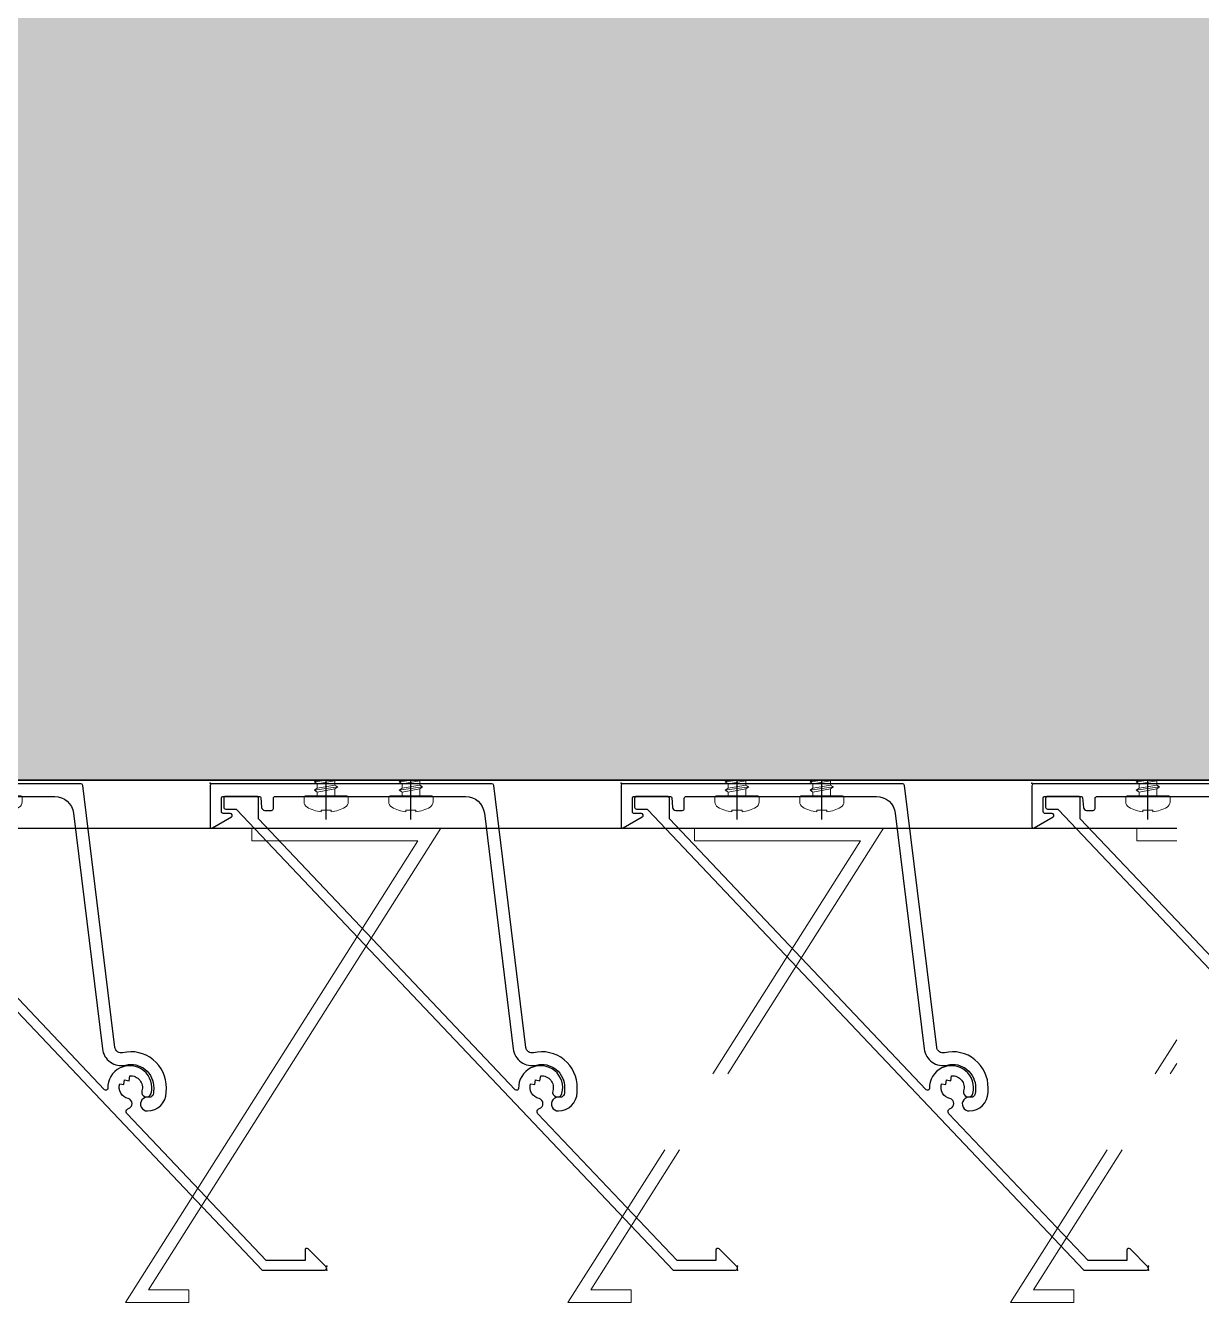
# Model space of a CAD drawing. Header units: millimetres. Extents: x 2519235 to 7246330, y 25937 to 201821.
# Drawn here: x 2726549.2 to 2726735.2, y 105313 to 105515 of the extents above; entities that cross this region are included whole.
import ezdxf

# ---------------------------------------------------------------- set-up
doc = ezdxf.new("R2010")
doc.units = ezdxf.units.MM
doc.set_wipeout_variables(frame=1)
doc.linetypes.add('CENTER', pattern=[50.800000000000004, 31.75, -6.35, 6.35, -6.35])
doc.linetypes.add('Xref-PLAN-106.940$0$HIDDEN2', pattern=[4.762499999999999, 3.175, -1.5875])
for name, color, linetype in [('000 - 0_HIDE_OBJ_FRAMING_DEF_SUB_1', 7, 'Continuous'), ('010 - ASPG_ACCESSORIES_MAIN_COLOR_1', 7, 'Continuous'), ('010 - ASPG_EXTR_DEF_SUB', 7, 'Continuous'), ('010 - ASPG_EXTR_MAIN_COLOR_2', 7, 'Continuous'), ('010 - ASPG_FLASHING_HATCH_', 7, 'Continuous'), ('010 - ASPG_FLASHING_MAIN_COLOR_4', 7, 'Continuous'), ('010 - ASPG_FLASHING_WIPEOUT_', 7, 'Continuous'), ('010 - ASPG_FRAMING_MAIN_COLOR_2', 7, 'Continuous'), ('010 - ASPG_FRAMING_SUB_COLOR_2', 7, 'Continuous'), ('010 - ASPG_FRAMING_WIPEOUT_', 7, 'Continuous'), ('A-GENM', 7, 'Continuous'), ('A-GLAZ-CURT', 7, 'Continuous'), ('Center Line', 7, 'CENTER'), ('Xref-PLAN-106.940$0$_Col-BOTTOM', 7, 'Xref-PLAN-106.940$0$HIDDEN2'), ('Xref-PLAN-106.940$0$_PP-Dim', 7, 'Continuous')]:
    doc.layers.add(name, color=color, linetype=linetype)
doc.layers.add('SCREW', color=7, linetype='Continuous', lineweight=5)

# ---------------------------------------------------------------- blocks, each defined once
blk = doc.blocks.new('DPA_CP_Entrance Louver Grill Vertical - Louver Grill Vertical Z-27954336-ENTRANCE 1 - LOWER ROOF LEVEL PLAN')
at = {"layer": '000 - 0_HIDE_OBJ_FRAMING_DEF_SUB_1', "color": 7}
for p, q in [((249.9999999998392, 124.9999999999997), (-36.31726265914241, 124.9999999999998)), ((249.9999999998392, 124.9999999999999), (-36.31726265914241, 124.9999999999999)), ((249.9999999998392, 124.9999999999999), (-36.31726265914241, 124.9999999999999)), ((249.9999999998392, 124.9999999999999), (-36.31726265914241, 124.9999999999999)), ((-39.15851433222905, 50.00000000000306), (249.9999999998392, 50.00000000000303)), ((249.9999999998392, 50.00000000000303), (-39.15851433222905, 50.00000000000306)), ((-39.15851433222905, 49.99999999999989), (249.9999999998392, 49.99999999999986)), ((249.9999999998392, 49.99999999999986), (-39.15851433222905, 49.99999999999989))]:
    blk.add_line(p, q, dxfattribs=at)
blk = doc.blocks.new('GM_Louver Grill Vertical Z1 - Z Profile-27954269-ENTRANCE 1 - LOWER ROOF LEVEL PLAN')
at = {"layer": '000 - 0_HIDE_OBJ_FRAMING_DEF_SUB_1', "color": 7, "lineweight": 9}
for p, q in [((3.733443376886295, 2.000000000000002), (49.99999999999977, 75.00000000000016)), ((49.99999999999977, 75.00000000000016), (3.733443376886295, 2.000000000000002)), ((49.99999999999977, 75.00000000000016), (39.99999999999982, 75.00000000000016)), ((39.99999999999982, 75.00000000000016), (39.99999999999982, 73.00000000000016)), ((39.99999999999982, 73.00000000000016), (39.99999999999982, 75.00000000000016)), ((39.99999999999982, 75.00000000000016), (49.99999999999977, 75.00000000000016)), ((46.36802852411623, 73.00000000000017), (0.1014719010027576, 1.691979889528739e-14)), ((0.1014719010027491, 1.691979889528739e-14), (46.36802852411623, 73.00000000000017)), ((39.99999999999982, 73.00000000000016), (46.36802852411622, 73.00000000000016)), ((46.36802852411622, 73.00000000000016), (39.99999999999982, 73.00000000000016)), ((0.1014719010027364, 1.691979889528739e-14), (30, 1.691979889528739e-14)), ((30, 1.691979889528739e-14), (0.1014719010027364, 1.691979889528739e-14)), ((30, 2.000000000000019), (3.7334433768863, 2.000000000000019)), ((3.7334433768863, 2.000000000000019), (30, 2.000000000000019)), ((30, 1.691979889528739e-14), (30, 2.000000000000019)), ((30, 2.000000000000019), (30, 1.691979889528739e-14))]:
    blk.add_line(p, q, dxfattribs=at)
blk = doc.blocks.new('GM_Louver Grill Vertical Z1 - Z Profile-V106-ENTRANCE 1 - LOWER ROOF LEVEL PLAN')
at = {"layer": '000 - 0_HIDE_OBJ_FRAMING_DEF_SUB_1', "color": 7, "lineweight": 9}
for p, q in [((34.70080316687616, 50.86071991663896), (49.99999999999977, 75.00000000000016)), ((49.99999999999977, 75.00000000000016), (34.70080316687616, 50.86071991663896)), ((49.99999999999977, 75.00000000000016), (39.99999999999982, 75.00000000000016)), ((39.99999999999982, 75.00000000000016), (39.99999999999982, 73.00000000000016)), ((39.99999999999982, 73.00000000000016), (39.99999999999982, 75.00000000000016)), ((39.99999999999982, 75.00000000000016), (49.99999999999977, 75.00000000000016)), ((46.36802852411623, 73.00000000000017), (32.33640858477567, 50.86071991663758)), ((32.33640858477566, 50.86071991663758), (46.36802852411623, 73.00000000000017)), ((39.99999999999982, 73.00000000000016), (46.36802852411622, 73.00000000000016)), ((46.36802852411622, 73.00000000000016), (39.99999999999982, 73.00000000000016)), ((24.73094722207201, 38.86071991663745), (0.1014719010027576, 1.691979889528739e-14)), ((0.1014719010027491, 1.691979889528739e-14), (24.730947222072, 38.86071991663744)), ((3.733443376886295, 2.000000000000002), (27.0953418041725, 38.86071991663882)), ((27.09534180417249, 38.86071991663882), (3.733443376886295, 2.000000000000002)), ((0.1014719010027364, 1.691979889528739e-14), (30, 1.691979889528739e-14)), ((30, 1.691979889528739e-14), (0.1014719010027364, 1.691979889528739e-14)), ((30, 2.000000000000019), (3.7334433768863, 2.000000000000019)), ((3.7334433768863, 2.000000000000019), (30, 2.000000000000019)), ((30, 1.691979889528739e-14), (30, 2.000000000000019)), ((30, 2.000000000000019), (30, 1.691979889528739e-14))]:
    blk.add_line(p, q, dxfattribs=at)
blk = doc.blocks.new('GM_Louver Grill Vertical Z1 - Z Profile-V107-ENTRANCE 1 - LOWER ROOF LEVEL PLAN')
at = {"layer": '000 - 0_HIDE_OBJ_FRAMING_DEF_SUB_1', "color": 7, "lineweight": 9}
for p, q in [((34.70080316687616, 50.86071991663896), (49.99999999999977, 75.00000000000016)), ((49.99999999999977, 75.00000000000016), (34.70080316687616, 50.86071991663897)), ((49.99999999999977, 75.00000000000016), (39.99999999999982, 75.00000000000016)), ((39.99999999999982, 75.00000000000016), (39.99999999999982, 73.00000000000016)), ((39.99999999999982, 73.00000000000016), (39.99999999999982, 75.00000000000016)), ((39.99999999999982, 75.00000000000016), (49.99999999999977, 75.00000000000016)), ((46.36802852411623, 73.00000000000017), (32.33640858477567, 50.86071991663758)), ((32.33640858477566, 50.86071991663758), (46.36802852411623, 73.00000000000017)), ((39.99999999999982, 73.00000000000016), (46.36802852411622, 73.00000000000016)), ((46.36802852411622, 73.00000000000016), (39.99999999999982, 73.00000000000016)), ((23.68273734012854, 33.47626634892386), (27.0953418041725, 38.86071991663882)), ((24.73094722207201, 38.86071991663745), (23.6827373401237, 37.20684016056327)), ((23.68273734012369, 37.20684016056327), (24.730947222072, 38.86071991663744)), ((27.0953418041725, 38.86071991663882), (23.68273734012854, 33.47626634892386)), ((30, 2.000000000000019), (23.6827373401227, 2.000000000000019)), ((23.6827373401227, 2.000000000000019), (30, 2.000000000000019)), ((23.68273734012223, 1.691979889528739e-14), (30, 1.691979889528739e-14)), ((30, 1.691979889528739e-14), (23.68273734012224, 1.691979889528739e-14)), ((30, 1.691979889528739e-14), (30, 2.000000000000019)), ((30, 2.000000000000019), (30, 1.691979889528739e-14))]:
    blk.add_line(p, q, dxfattribs=at)
blk = doc.blocks.new('A$C7e7c92b9')
at = {"layer": 'A-GENM', "color": 7, "rotation": 180}
for name, p in [('GM_Louver Grill Vertical Z1 - Z Profile-27954269-ENTRANCE 1 - LOWER ROOF LEVEL PLAN', (127690.178453474, 9933.466245706124)), ('GM_Louver Grill Vertical Z1 - Z Profile-V106-ENTRANCE 1 - LOWER ROOF LEVEL PLAN', (127760.178453474, 9933.466245706124)), ('GM_Louver Grill Vertical Z1 - Z Profile-V107-ENTRANCE 1 - LOWER ROOF LEVEL PLAN', (127830.1784534735, 9933.466245706124))]:
    blk.add_blockref(name, p, dxfattribs=at)
at = {"layer": 'A-GLAZ-CURT', "color": 7, "rotation": 180}
blk.add_blockref('DPA_CP_Entrance Louver Grill Vertical - Louver Grill Vertical Z-27954336-ENTRANCE 1 - LOWER ROOF LEVEL PLAN', (127770.1784534735, 10058.46624570612), dxfattribs=at)
blk = doc.blocks.new('Xref-PLAN-106.940$0$_C400-250')
at = {"color": 7}
blk.add_lwpolyline([(125, 0), (125, -400), (-125, -400), (-125, 0)], close=True, dxfattribs=at)
blk = doc.blocks.new('Xref-PLAN-106.940')
at = {"layer": 'Xref-PLAN-106.940$0$_PP-Dim', "color": 7}
for p, q in [((124644.1805612054, 10358.39544955259), (130394.180561205, 10358.39544955259)), ((124644.1805612054, 10058.39544955259), (130394.180561205, 10058.39544955259))]:
    blk.add_line(p, q, dxfattribs=at)
at = {"layer": 'Xref-PLAN-106.940$0$_Col-BOTTOM', "color": 7}
blk.add_blockref('Xref-PLAN-106.940$0$_C400-250', (127519.1805612054, 10458.39544955259), dxfattribs=at)
blk = doc.blocks.new('A$C6d15e31b')
at = {"color": 7}
blk.add_blockref('Xref-PLAN-106.940', (-135619.3374636862, -23258.39544955263), dxfattribs=at)
at = {"layer": '000 - 0_HIDE_OBJ_FRAMING_DEF_SUB_1', "color": 7}
blk.add_blockref('A$C7e7c92b9', (-135619.3374636862, -23258.39544955263), dxfattribs=at)
blk = doc.blocks.new('PZG35-9D5')
at = {"layer": 'Center Line', "color": 7}
blk.add_line((1.4210854715202e-14, 3.733653355866409), (1.4210854715202e-14, -10.53404386090006), dxfattribs=at)
at = {"layer": 'SCREW', "color": 7}
for p, q in [((-1.399999999999963, 2.842170943040401e-14), (-1.399999999999963, -1.090192378864657)), ((1.399999999999991, 0), (1.399999999999991, -0.5901923788647139)), ((-1.850000000000009, -1.399999999999977), (1.850000000000037, -0.8999999999999773)), ((-1.850000000000009, -1.399999999999977), (-1.399999999999963, -1.090192378864685)), ((-1.850000000000009, -1.399999999999977), (-1.399999999999963, -1.709807621135297)), ((-1.399999999999963, -1.090192378864685), (1.399999999999991, -0.5901923788646855)), ((-1.399999999999963, -1.709807621135297), (1.399999999999991, -1.209807621135297)), ((-1.399999999999963, -1.709807621135269), (-1.399999999999963, -2.390192378864697)), ((-1.399999999999963, -2.390192378864697), (1.399999999999991, -1.890192378864697)), ((1.850000000000037, -0.8999999999999773), (1.399999999999991, -0.5901923788646855)), ((1.850000000000037, -0.8999999999999773), (1.399999999999991, -1.209807621135297)), ((1.399999999999991, -1.209807621135269), (1.399999999999991, -1.890192378864725)), ((1.850000000000037, -2.199999999999989), (1.399999999999991, -1.890192378864697)), ((-1.850000000000009, -2.699999999999989), (1.850000000000037, -2.199999999999989)), ((-1.850000000000009, -2.699999999999989), (-1.399999999999963, -2.390192378864697)), ((-1.850000000000009, -2.699999999999989), (-1.399999999999963, -3.009807621135309)), ((-1.850000000000009, -4), (-1.399999999999963, -3.690192378864708)), ((-1.850000000000009, -4), (-0.9911470940920566, -3.883938796498938)), ((-1.850000000000009, -4), (-1.399999999999963, -4.30980762113532)), ((-1.399999999999963, -3.009807621135309), (1.399999999999991, -2.509807621135309)), ((-1.399999999999963, -3.009807621135309), (-1.399999999999963, -3.690192378864708)), ((-1.399999999999963, -3.690192378864708), (-0.8446989986695002, -3.591031485769975)), ((0.5619885887190463, -3.339837273736322), (1.399999999999991, -3.190192378864708)), ((0.7141825614195483, -3.653488843051434), (1.850000000000037, -3.5)), ((0.7141825614195483, -3.932275020881832), (1.399999999999991, -3.80980762113532)), ((1.850000000000037, -2.199999999999989), (1.399999999999991, -2.509807621135309)), ((1.399999999999991, -2.50980762113528), (1.399999999999991, -3.190192378864708)), ((1.850000000000037, -3.5), (1.399999999999991, -3.190192378864708)), ((1.850000000000037, -3.5), (1.399999999999991, -3.80980762113532)), ((1.399999999999991, -3.809807621135349), (1.399999999999991, -4.490192378864691)), ((-1.399999999999963, -4.30980762113532), (-1.184865735341859, -4.271390788160659)), ((-1.399999999999963, -4.309807621135349), (-1.399999999999963, -8.099999999999966)), ((0.7141825614195483, -4.612659778611231), (1.399999999999991, -4.49019237886472)), ((0.7141825614195483, -4.953488843051389), (1.850000000000037, -4.800000000000011)), ((0.7141825614195483, -5.232275020881843), (1.399999999999991, -5.109807621135332)), ((1.850000000000037, -4.800000000000011), (1.399999999999991, -4.49019237886472)), ((1.850000000000037, -4.800000000000011), (1.399999999999991, -5.109807621135332)), ((1.399999999999991, -5.109807621135332), (1.399999999999991, -8.099999999999966)), ((1.4210854715202e-14, -9.5), (-1.399999999999963, -8.099999999999966)), ((1.4210854715202e-14, -9.5), (1.399999999999991, -8.099999999999966))]:
    blk.add_line(p, q, dxfattribs=at)
blk.add_lwpolyline([(1.4210854715202e-14, -9.5), (0.7141825614195483, -5.232275020881843), (0.7141825614195483, -3.600899293750615, 0.4176573264866609), (0.4106596181599826, -3.300919979679151, 0.1081021898226624), (-0.8446989986694433, -3.591031485769975), (-1.399999999999991, -4.701675652739141)], format="xyb", dxfattribs=at)
blk = doc.blocks.new('*U2951')
at = {"layer": 'SCREW', "color": 7}
blk.add_lwpolyline([(3.026373332565058, 1.780836269555209, 0.09905967801670053), (0.7999999999999687, 2.546427498927414), (0.7999999999999687, 2.274284095813357), (-0.800000000000054, 2.274284095813357), (-0.800000000000054, 2.546427498927414, 0.09905967801670058), (-3.026373332565143, 1.780836269555209, 0.2665876613401604), (-3.500000000000043, 0.9556546004010897), (-3.500000000000043, 0.1999999999999886, 0.4142135623730938), (-3.300000000000054, 0), (3.299999999999997, 0, 0.4142135623731049), (3.499999999999986, 0.1999999999999886), (3.499999999999957, 0.9556546004010897, 0.2665876613401604)], format="xyb", close=True, dxfattribs=at)
blk.add_blockref('PZG35-9D5', (-1.4210854715202e-14, 0), dxfattribs=at)
blk = doc.blocks.new('*U2950')
at = {"color": 7}
blk.add_point((0, 0), dxfattribs=at)
at = {"layer": '010 - ASPG_ACCESSORIES_MAIN_COLOR_1', "color": 7}
blk.add_lwpolyline([(-39.69999999902211, -0.5999999995172398, 0.4142135623731156), (-39.99999999883585, -0.8999999995638059), (-39.99999999883585, -7.366962144914214, 0.5773502691897371), (-39.65044321701862, -7.568778847059366), (-36.64260295056738, -5.832201459393036, 0.7673269879794871), (-36.78520590183325, -5.299999999645297), (-37.89999999874271, -5.299999999645297, -0.4142135623735732), (-38.19999999902211, -4.999999999656938), (-38.19999999902211, -2.799999999587089, -0.4142135623730951), (-37.99999999883585, -2.59999999951724), (-32.18326623388566, -2.59999999951724, -0.3888787318530097), (-31.98402729420923, -2.782568851142787), (-31.8474567013327, -4.343577870872468, 0.3888787318530089), (-31.34935935237445, -4.799999999528882), (-30.29999999911524, -4.799999999528882, 0.4142135623732408), (-29.99999999883585, -4.499999999540523), (-29.99999999883585, -2.899999999505599, -0.4142135623731785), (-29.69999999902211, -2.59999999951724), (0.4107479506637901, -2.59999999951724, -0.3789692262628873), (3.38851808081381, -5.235465979035143), (7.952927200356498, -42.5207682372482, 0.4465929586642906), (11.6177961837966, -45.07649022702281, -0.4898018444424612), (16.07846395508386, -48.68238816667036), (16.06490363762714, -49.36225294566866, -0.1824796859550777), (15.80227640201338, -50.01801436272836, -0.2679491924113072), (15.32539491611533, -50.16829426406803, 1.122114645179816), (15.09990952932276, -52.3421093734276, 0.4050039718497206), (18.0645059288945, -49.40213623346681), (18.07806624681689, -48.72227145435209, 0.4898054953707174), (11.15966573380865, -43.12966807454978, -0.4465970485362636), (9.938031048281118, -42.27776159492242), (4.866356541635469, -0.8481197821154633, 0.3641755342157969), (4.570876519894227, -0.5999999995172398)], format="xyb", close=True, dxfattribs=at)
at = {"layer": '010 - ASPG_EXTR_DEF_SUB', "color": 7}
for p in [(-39.99999999883585, -0.4999999995172402), (43.44495566345738, -76.89999999944341), (43.44495566345738, -77.49999999954052)]:
    blk.add_point(p, dxfattribs=at)
at = {"layer": '010 - ASPG_EXTR_MAIN_COLOR_2', "color": 7}
blk.add_lwpolyline([(11.37409105408005, -48.15170148877115), (11.47245816211216, -47.43577758665815), (12.17779493960552, -47.55667202338264), (12.29266474000178, -46.78670596401826, -0.5355375090189683), (14.1918134491425, -49.16870282323253, 0.9915718169393263), (15.66379558271728, -49.57599316951273, 1.157025413028558), (8.792231505503878, -48.77291728999153, -0.6885576205791355), (8.274611146422103, -48.98797988444021), (-17.14292736421339, -22.16859813180672), (-32.34153279638849, -6.131750148785431), (-32.34153279638849, -2.899999981694054, 0.4143115081626392), (-32.64163311407901, -2.59999999951724), (-37.54163311352022, -2.59999999951724, 0.4141156188887998), (-37.84153278893791, -2.899999981635847), (-37.84153278893791, -4.299999988411218, 0.4142135623731781), (-37.54153279098682, -4.599999986478724), (-35.98884801496752, -4.599999986478724, -0.205894629290155), (-35.77110154624097, -4.693635078269653), (33.22969053988345, -77.49999999954052), (43.14495566324331, -77.49999999954052, 0.6681786376628355), (43.35708769806661, -76.98786796536915), (40.5215537941549, -74.1523340573247, 0.6681786381757795), (40.00942175951786, -74.36446609156592), (40.00942175951786, -75.99999999802712), (33.87471885257401, -75.99999999802712), (11.86384030175395, -52.7751643466243, -0.5583539238224016), (12.08261241135187, -51.95244935475676, 0.7662751832817146), (12.03674733010121, -50.39291741001107, -0.4385828234445206), (10.70630855322815, -48.05207626283555)], format="xyb", close=True, dxfattribs=at)
at = {"layer": 'SCREW', "color": 7, "rotation": 180}
for p in [(-21.64901723782532, -2.499999999924694), (-8.237076249206439, -2.499999999924694)]:
    blk.add_blockref('*U2951', p, dxfattribs=at)
blk = doc.blocks.new('*U1112')
at = {"color": 7}
blk.add_wipeout([(1440.0000000029759, 4.000000001546596), (60.00000000297587, 3.9999999999997726), (60.00000000297587, 69.29999999999995), (1440.0000000029759, 69.30000000154678)], dxfattribs=at).dxf.layer = '010 - ASPG_FRAMING_WIPEOUT_'
at = {"layer": '010 - ASPG_FRAMING_MAIN_COLOR_2', "color": 7}
blk.add_lwpolyline([(1410.00000000414, 69.30000000154668), (90.00000000181171, 69.3), (90.00000000181171, 6), (1410.00000000414, 6.000000001546685)], close=True, dxfattribs=at)
at = {"layer": '010 - ASPG_FRAMING_SUB_COLOR_2', "color": 7}
for points in [[(1440.000000002976, 4.000000001546685), (60.00000000297587, 4), (60.00000000297587, 69.3), (1440.000000002976, 69.30000000154668)], [(60.00000000297587, 2.000000000715772), (60.00000000297587, 4), (1440.000000002976, 4.000000001546685), (1440.000000002976, 2.000000002262457)]]:
    blk.add_lwpolyline(points, close=True, dxfattribs=at)
at = {"color": 7, "rotation": 180}
for p in [(1196.770309460117, 69.3), (1261.770309460117, 69.3), (1326.770309460117, 69.3), (1391.770309460117, 69.3)]:
    blk.add_blockref('*U2950', p, dxfattribs=at)
blk = doc.blocks.new('W-1-PP17-ENT1_REV02_20260416-153151_PP17_ENT1_ASPG_MAIN_UPPL')
at = {"color": 7, "rotation": 179.9999999999999}
blk.add_blockref('*U1112', (-6599, -13247.99999999907), dxfattribs=at)
blk = doc.blocks.new('*U2908')
at = {"color": 7}
blk.add_wipeout([(0, 69.29999999994834), (2999.9999999998217, 69.29999999974734), (3000.0000000000546, -52.00000000019827), (0, -51.99999999999636)], dxfattribs=at).dxf.layer = '010 - ASPG_FLASHING_WIPEOUT_'
at = {"layer": '010 - ASPG_FLASHING_HATCH_'}
h = blk.add_hatch(dxfattribs=at)
h.set_pattern_fill('DOTS', scale=0.1)
h.set_pattern_definition([(0, (0, 0), (3.96875, 7.9375), [0, -7.9375])])
h.paths.add_polyline_path([(-2.8421709430404e-14, 69.29999999999998), (3000, 69.29999999979918), (3000.000000000233, -52.00000000020081), (3.155443620884047e-30, -52.00000000000001)])
at = {"layer": '010 - ASPG_FLASHING_MAIN_COLOR_4', "color": 7}
blk.add_lwpolyline([(-2.8421709430404e-14, 69.29999999999998), (3000, 69.29999999979918), (3000.000000000233, -52.00000000020081), (3.155443620884047e-30, -52.00000000000001)], close=True, dxfattribs=at)
blk = doc.blocks.new('W-1-PP17-ENT1_REV03_20260621-000232_LOPF_FLASHING')
at = {"color": 7, "rotation": 180}
blk.add_blockref('*U2908', (-6599, -13247.99999999907), dxfattribs=at)

msp = doc.modelspace()

# ---------------------------------------------------------------- block references
at = {"color": 7}
msp.add_blockref('A$C6d15e31b', (2734544.160699638, 118712.9420134598), dxfattribs=at)

# ---------------------------------------------------------------- next in the draw order: block references
msp.add_blockref('W-1-PP17-ENT1_REV02_20260416-153151_PP17_ENT1_ASPG_MAIN_UPPL', (2734544.160699638, 118712.9420134598), dxfattribs=at)

# ---------------------------------------------------------------- next in the draw order: block references
msp.add_blockref('W-1-PP17-ENT1_REV03_20260621-000232_LOPF_FLASHING', (2734544.160699638, 118712.9420134598), dxfattribs=at)

doc.saveas('drawing.dxf')
